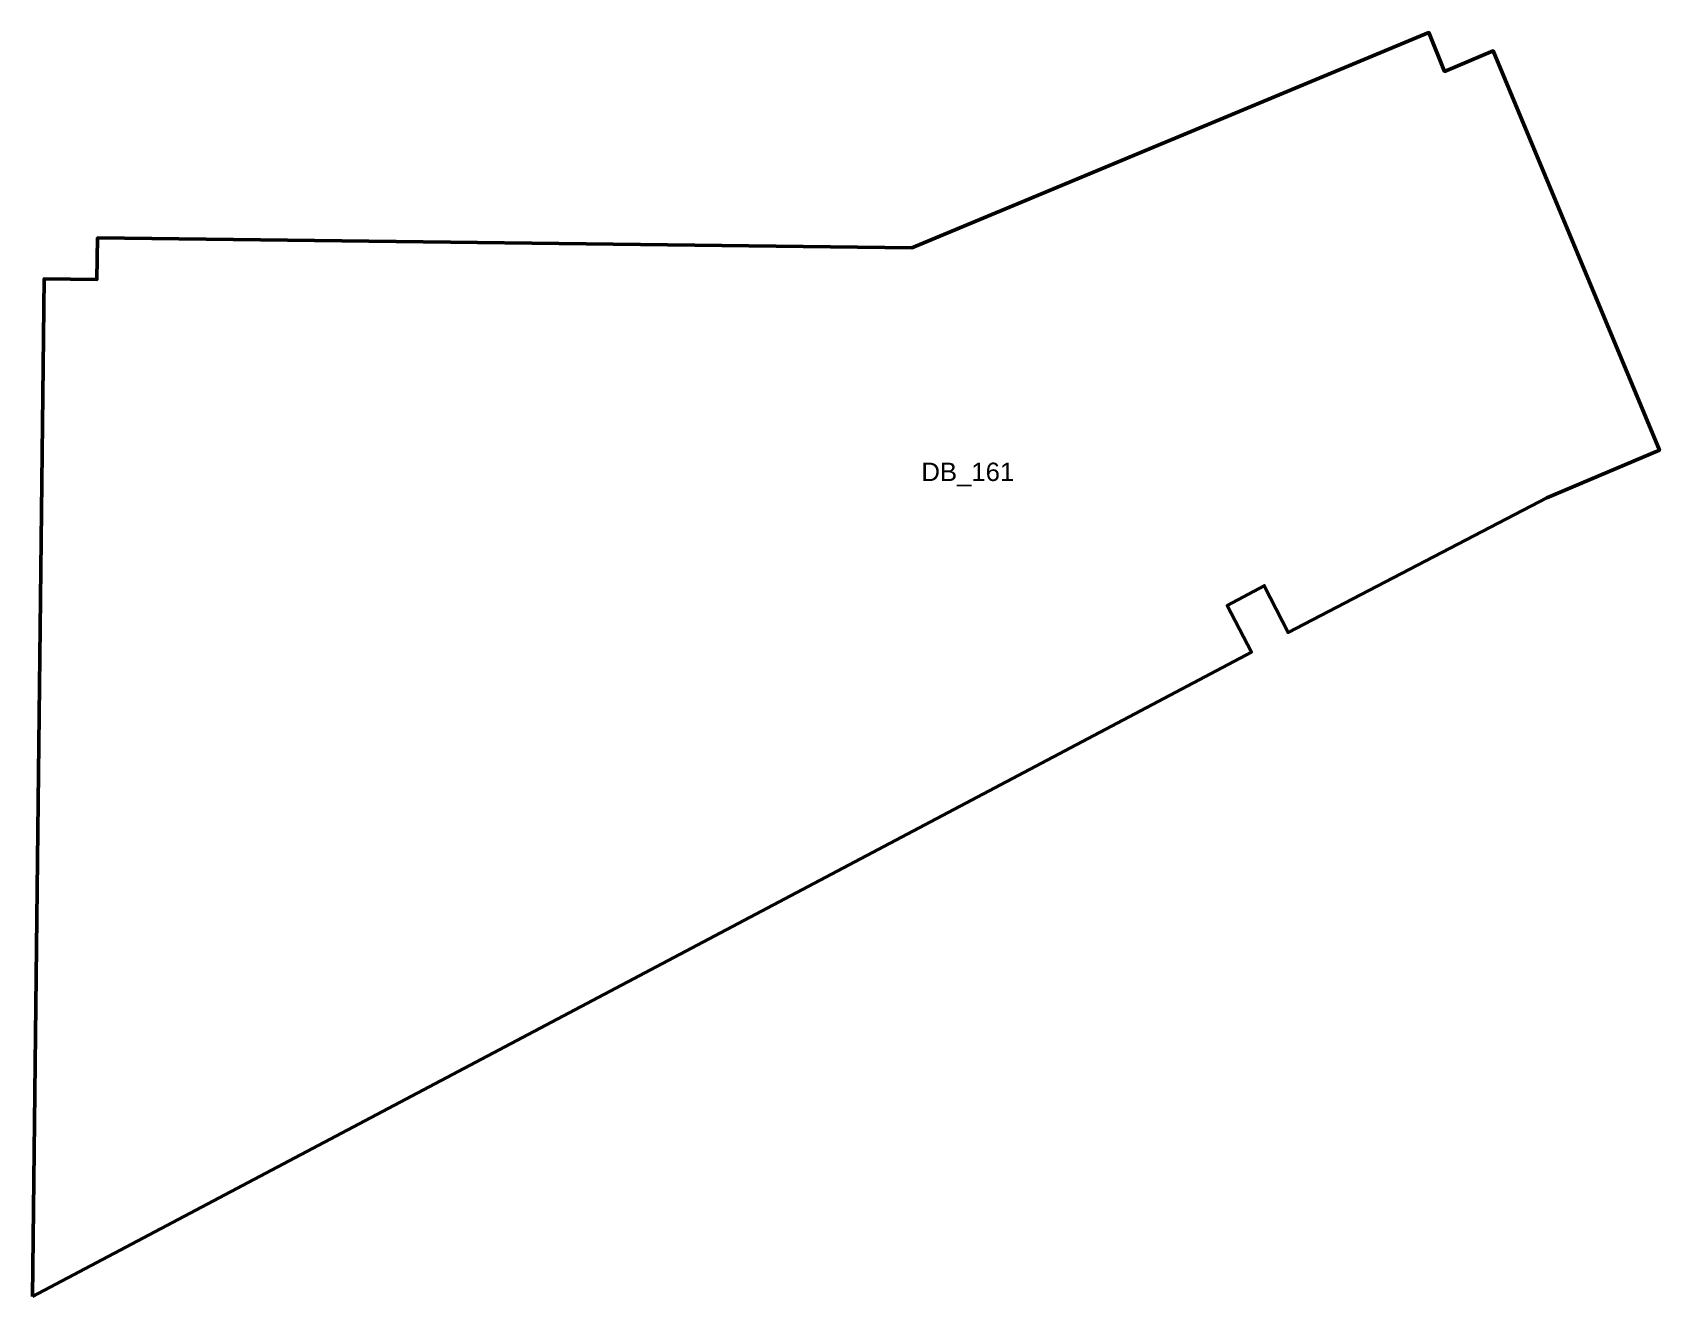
# Paper-space layout 'Layout3' of a CAD drawing. Header units: millimetres. Extents: x 375819 to 375952, y 378851 to 378954.
import ezdxf

# ---------------------------------------------------------------- set-up
doc = ezdxf.new("R2010")
doc.units = ezdxf.units.MM
doc.styles.get("Standard").update_dxf_attribs({"font": 'arial.ttf'})

psp = doc.layouts.new('Layout3')

# ---------------------------------------------------------------- linework, layer by layer
at = {"layer": 'DB_POLYGON_161', "color": 3, "linetype": 'CONTINUOUS', "lineweight": 50}
psp.add_lwpolyline([(375819.47, 378850.87), (375918.86, 378903.39), (375916.89, 378907.18), (375919.91, 378908.79), (375921.85, 378904.99), (375942.95, 378915.97), (375952.14, 378919.84), (375938.59, 378952.39), (375934.61, 378950.72), (375933.34, 378953.88), (375891.18, 378936.34), (375824.78, 378937.15), (375824.72, 378933.76), (375820.43, 378933.81), (375819.47, 378850.87)], close=True, dxfattribs=at)

# ---------------------------------------------------------------- texts
at = {"layer": 'DB_LABEL_161', "color": 1}
psp.add_text('DB_161', height=1.5, dxfattribs=at).set_placement((375891.95, 378917.33))

doc.saveas('drawing.dxf')
